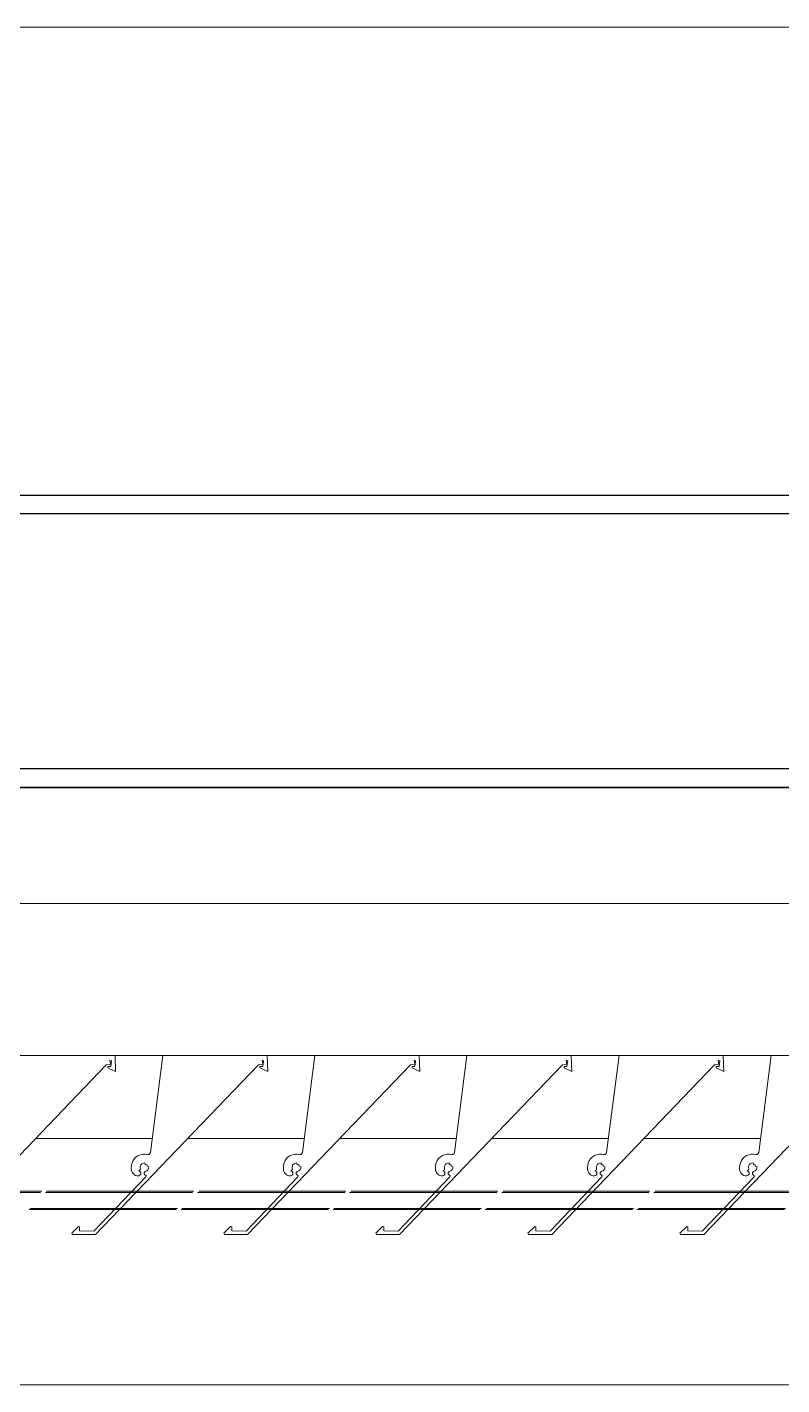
# Model space of a CAD drawing. Header units: millimetres. Extents: x -220592 to 404889, y -217665 to 38245.
# Drawn here: x 29338 to 29661, y -45008 to -44428 of the extents above; entities that cross this region are included whole.
import ezdxf

# ---------------------------------------------------------------- set-up
doc = ezdxf.new("R2010")
doc.units = ezdxf.units.MM
doc.linetypes.add('XKITLINE00', pattern=[0])
doc.layers.get('Defpoints').update_dxf_attribs({"color": 255})
for name, color, linetype in [('000 - 0_HIDE_OBJ_FRAMING_DEF_SUB_1', 1, 'Continuous'), ('000 - STRUCTURE_STEEL_FRAMING_SUB_COLOR_1', 2, 'Continuous'), ('000 - STRUCTURE_STEEL_FRAMING_SUB_COLOR_2', 1, 'Continuous'), ('000 - STRUCTURE_STEEL_FRAMING_WIPEOUT_', 250, 'Continuous')]:
    doc.layers.add(name, color=color, linetype=linetype)
doc.layers.add('Part', color=2, linetype='Continuous', lineweight=0)

# ---------------------------------------------------------------- blocks, each defined once
blk = doc.blocks.new('*A13889')
at = {"layer": 'Part', "linetype": 'XKITLINE00', "lineweight": 0}
for p, q in [((-157.388308, 67.320805), (-149.088308, 67.320805)), ((-156.428411, 65.820805), (-155.929659, 65.820805)), ((-155.778411, 65.820805), (-155.279659, 65.820805)), ((-155.128411, 65.820805), (-154.629659, 65.820805)), ((-154.478411, 65.820805), (-153.979659, 65.820805)), ((-153.828411, 65.820805), (-153.329659, 65.820805))]:
    blk.add_line(p, q, dxfattribs=at)
blk = doc.blocks.new('*A13900')
at = {"layer": 'Part', "linetype": 'XKITLINE00', "lineweight": 0}
for p, q in [((-153.284201, 66.175699), (-153.337231, 65.761693)), ((-152.838531, 66.175691), (-153.284201, 66.175699)), ((-152.857322, 66.138796), (-152.860226, 66.155812)), ((-152.860226, 66.155812), (-152.853653, 66.153776)), ((-152.856793, 66.128793), (-152.853653, 66.153776)), ((-152.835909, 66.108006), (-152.838531, 66.175691)), ((-153.572111, 65.410777), (-152.875865, 66.135899)), ((-152.875865, 66.135899), (-152.857322, 66.138796)), ((-152.868984, 66.128664), (-152.869396, 66.123541)), ((-152.869396, 66.123541), (-152.835909, 66.108006)), ((-152.856793, 66.128793), (-152.868984, 66.128664)), ((-153.397844, 65.742492), (-153.405231, 65.735396)), ((-153.389294, 65.748132), (-153.397844, 65.742492)), ((-153.379864, 65.75213), (-153.389294, 65.748132)), ((-153.369865, 65.754353), (-153.379864, 65.75213)), ((-153.359629, 65.754728), (-153.369865, 65.754353)), ((-153.349495, 65.753242), (-153.359629, 65.754728)), ((-153.343972, 65.753481), (-153.349495, 65.753242)), ((-153.339421, 65.756618), (-153.343972, 65.753481)), ((-153.337231, 65.761693), (-153.339421, 65.756618)), ((-153.418205, 65.707916), (-153.41899, 65.697703)), ((-153.41899, 65.697703), (-153.418892, 65.690904)), ((-153.418892, 65.690904), (-153.418256, 65.685176)), ((-153.418256, 65.685176), (-153.416537, 65.679675)), ((-153.415582, 65.717817), (-153.418205, 65.707916)), ((-153.411209, 65.727079), (-153.415582, 65.717817)), ((-153.405231, 65.735396), (-153.411209, 65.727079)), ((-153.387334, 65.683455), (-153.382353, 65.685485)), ((-153.381862, 65.680513), (-153.387334, 65.683455)), ((-153.382353, 65.685485), (-153.379946, 65.690296)), ((-153.380851, 65.696214), (-153.380507, 65.702714)), ((-153.379946, 65.690296), (-153.380851, 65.696214)), ((-153.380507, 65.702714), (-153.377909, 65.708682)), ((-153.377909, 65.708682), (-153.373387, 65.713364)), ((-153.373387, 65.713364), (-153.367513, 65.716166)), ((-153.367513, 65.716166), (-153.361029, 65.716735)), ((-153.361029, 65.716735), (-153.359923, 65.709029)), ((-153.352527, 65.683297), (-153.360101, 65.680183)), ((-153.359923, 65.709029), (-153.352863, 65.710199)), ((-153.352863, 65.710199), (-153.351919, 65.703034)), ((-153.347741, 65.687964), (-153.352527, 65.683297)), ((-153.351919, 65.703034), (-153.344528, 65.700712)), ((-153.344951, 65.69404), (-153.347741, 65.687964)), ((-153.344528, 65.700712), (-153.344951, 65.69404)), ((-153.357075, 65.656828), (-153.578477, 65.425812)), ((-153.416537, 65.679675), (-153.413797, 65.674605)), ((-153.413797, 65.674605), (-153.410139, 65.670151)), ((-153.410139, 65.670151), (-153.405696, 65.66648)), ((-153.405696, 65.66648), (-153.400633, 65.663726)), ((-153.400633, 65.663726), (-153.395137, 65.661991)), ((-153.395137, 65.661991), (-153.387367, 65.661495)), ((-153.387367, 65.661495), (-153.381893, 65.664135)), ((-153.381893, 65.664135), (-153.378656, 65.669279)), ((-153.378644, 65.675356), (-153.381862, 65.680513)), ((-153.378656, 65.669279), (-153.378644, 65.675356)), ((-153.364258, 65.676), (-153.364464, 65.670106)), ((-153.364464, 65.670106), (-153.36061, 65.665642)), ((-153.360101, 65.680183), (-153.364258, 65.676)), ((-153.36061, 65.665642), (-153.355983, 65.661987)), ((-153.355983, 65.661987), (-153.357075, 65.656828)), ((-153.644842, 65.44466), (-153.67373, 65.416011)), ((-153.67373, 65.416011), (-153.671262, 65.41133)), ((-153.671262, 65.41133), (-153.572111, 65.410777)), ((-153.639921, 65.443575), (-153.644842, 65.44466)), ((-153.639824, 65.426155), (-153.639921, 65.443575)), ((-153.578477, 65.425812), (-153.639824, 65.426155))]:
    blk.add_line(p, q, dxfattribs=at)
blk = doc.blocks.new('*A13901')
at = {"layer": 'Part', "linetype": 'XKITLINE00', "lineweight": 0}
for p, q in [((-153.934201, 66.175699), (-153.987231, 65.761693)), ((-153.488531, 66.175691), (-153.934201, 66.175699)), ((-153.507322, 66.138796), (-153.510226, 66.155812)), ((-153.510226, 66.155812), (-153.503653, 66.153776)), ((-153.506793, 66.128793), (-153.503653, 66.153776)), ((-153.485909, 66.108006), (-153.488531, 66.175691)), ((-154.222111, 65.410777), (-153.525865, 66.135899)), ((-153.525865, 66.135899), (-153.507322, 66.138796)), ((-153.518984, 66.128664), (-153.519396, 66.123541)), ((-153.519396, 66.123541), (-153.485909, 66.108006)), ((-153.506793, 66.128793), (-153.518984, 66.128664)), ((-154.047844, 65.742492), (-154.055231, 65.735396)), ((-154.039294, 65.748132), (-154.047844, 65.742492)), ((-154.029864, 65.75213), (-154.039294, 65.748132)), ((-154.019865, 65.754353), (-154.029864, 65.75213)), ((-154.009629, 65.754728), (-154.019865, 65.754353)), ((-153.999495, 65.753242), (-154.009629, 65.754728)), ((-153.993972, 65.753481), (-153.999495, 65.753242)), ((-153.989421, 65.756618), (-153.993972, 65.753481)), ((-153.987231, 65.761693), (-153.989421, 65.756618)), ((-154.068205, 65.707916), (-154.06899, 65.697703)), ((-154.06899, 65.697703), (-154.068892, 65.690904)), ((-154.068892, 65.690904), (-154.068256, 65.685176)), ((-154.068256, 65.685176), (-154.066537, 65.679675)), ((-154.065582, 65.717817), (-154.068205, 65.707916)), ((-154.061209, 65.727079), (-154.065582, 65.717817)), ((-154.055231, 65.735396), (-154.061209, 65.727079)), ((-154.037334, 65.683455), (-154.032353, 65.685485)), ((-154.031862, 65.680513), (-154.037334, 65.683455)), ((-154.032353, 65.685485), (-154.029946, 65.690296)), ((-154.030851, 65.696214), (-154.030507, 65.702714)), ((-154.029946, 65.690296), (-154.030851, 65.696214)), ((-154.030507, 65.702714), (-154.027909, 65.708682)), ((-154.027909, 65.708682), (-154.023387, 65.713364)), ((-154.023387, 65.713364), (-154.017513, 65.716166)), ((-154.017513, 65.716166), (-154.011029, 65.716735)), ((-154.011029, 65.716735), (-154.009923, 65.709029)), ((-154.002527, 65.683297), (-154.010101, 65.680183)), ((-154.009923, 65.709029), (-154.002863, 65.710199)), ((-154.002863, 65.710199), (-154.001919, 65.703034)), ((-153.997741, 65.687964), (-154.002527, 65.683297)), ((-154.001919, 65.703034), (-153.994528, 65.700712)), ((-153.994951, 65.69404), (-153.997741, 65.687964)), ((-153.994528, 65.700712), (-153.994951, 65.69404)), ((-154.007075, 65.656828), (-154.228477, 65.425812)), ((-154.066537, 65.679675), (-154.063797, 65.674605)), ((-154.063797, 65.674605), (-154.060139, 65.670151)), ((-154.060139, 65.670151), (-154.055696, 65.66648)), ((-154.055696, 65.66648), (-154.050633, 65.663726)), ((-154.050633, 65.663726), (-154.045137, 65.661991)), ((-154.045137, 65.661991), (-154.037367, 65.661495)), ((-154.037367, 65.661495), (-154.031893, 65.664135)), ((-154.031893, 65.664135), (-154.028656, 65.669279)), ((-154.028644, 65.675356), (-154.031862, 65.680513)), ((-154.028656, 65.669279), (-154.028644, 65.675356)), ((-154.014258, 65.676), (-154.014464, 65.670106)), ((-154.014464, 65.670106), (-154.01061, 65.665642)), ((-154.010101, 65.680183), (-154.014258, 65.676)), ((-154.01061, 65.665642), (-154.005983, 65.661987)), ((-154.005983, 65.661987), (-154.007075, 65.656828)), ((-154.294842, 65.44466), (-154.32373, 65.416011)), ((-154.32373, 65.416011), (-154.321262, 65.41133)), ((-154.321262, 65.41133), (-154.222111, 65.410777)), ((-154.289921, 65.443575), (-154.294842, 65.44466)), ((-154.289824, 65.426155), (-154.289921, 65.443575)), ((-154.228477, 65.425812), (-154.289824, 65.426155))]:
    blk.add_line(p, q, dxfattribs=at)
blk = doc.blocks.new('*A13902')
at = {"layer": 'Part', "linetype": 'XKITLINE00', "lineweight": 0}
for p, q in [((-154.584201, 66.175699), (-154.637231, 65.761693)), ((-154.138531, 66.175691), (-154.584201, 66.175699)), ((-154.157322, 66.138796), (-154.160226, 66.155812)), ((-154.160226, 66.155812), (-154.153653, 66.153776)), ((-154.156793, 66.128793), (-154.153653, 66.153776)), ((-154.135909, 66.108006), (-154.138531, 66.175691)), ((-154.872111, 65.410777), (-154.175865, 66.135899)), ((-154.175865, 66.135899), (-154.157322, 66.138796)), ((-154.168984, 66.128664), (-154.169396, 66.123541)), ((-154.169396, 66.123541), (-154.135909, 66.108006)), ((-154.156793, 66.128793), (-154.168984, 66.128664)), ((-154.697844, 65.742492), (-154.705231, 65.735396)), ((-154.689294, 65.748132), (-154.697844, 65.742492)), ((-154.679864, 65.75213), (-154.689294, 65.748132)), ((-154.669865, 65.754353), (-154.679864, 65.75213)), ((-154.659629, 65.754728), (-154.669865, 65.754353)), ((-154.649495, 65.753242), (-154.659629, 65.754728)), ((-154.643972, 65.753481), (-154.649495, 65.753242)), ((-154.639421, 65.756618), (-154.643972, 65.753481)), ((-154.637231, 65.761693), (-154.639421, 65.756618)), ((-154.718205, 65.707916), (-154.71899, 65.697703)), ((-154.71899, 65.697703), (-154.718892, 65.690904)), ((-154.718892, 65.690904), (-154.718256, 65.685176)), ((-154.718256, 65.685176), (-154.716537, 65.679675)), ((-154.715582, 65.717817), (-154.718205, 65.707916)), ((-154.711209, 65.727079), (-154.715582, 65.717817)), ((-154.705231, 65.735396), (-154.711209, 65.727079)), ((-154.687334, 65.683455), (-154.682353, 65.685485)), ((-154.681862, 65.680513), (-154.687334, 65.683455)), ((-154.682353, 65.685485), (-154.679946, 65.690296)), ((-154.680851, 65.696214), (-154.680507, 65.702714)), ((-154.679946, 65.690296), (-154.680851, 65.696214)), ((-154.680507, 65.702714), (-154.677909, 65.708682)), ((-154.677909, 65.708682), (-154.673387, 65.713364)), ((-154.673387, 65.713364), (-154.667513, 65.716166)), ((-154.667513, 65.716166), (-154.661029, 65.716735)), ((-154.661029, 65.716735), (-154.659923, 65.709029)), ((-154.652527, 65.683297), (-154.660101, 65.680183)), ((-154.659923, 65.709029), (-154.652863, 65.710199)), ((-154.652863, 65.710199), (-154.651919, 65.703034)), ((-154.647741, 65.687964), (-154.652527, 65.683297)), ((-154.651919, 65.703034), (-154.644528, 65.700712)), ((-154.644951, 65.69404), (-154.647741, 65.687964)), ((-154.644528, 65.700712), (-154.644951, 65.69404)), ((-154.657075, 65.656828), (-154.878477, 65.425812)), ((-154.716537, 65.679675), (-154.713797, 65.674605)), ((-154.713797, 65.674605), (-154.710139, 65.670151)), ((-154.710139, 65.670151), (-154.705696, 65.66648)), ((-154.705696, 65.66648), (-154.700633, 65.663726)), ((-154.700633, 65.663726), (-154.695137, 65.661991)), ((-154.695137, 65.661991), (-154.687367, 65.661495)), ((-154.687367, 65.661495), (-154.681893, 65.664135)), ((-154.681893, 65.664135), (-154.678656, 65.669279)), ((-154.678644, 65.675356), (-154.681862, 65.680513)), ((-154.678656, 65.669279), (-154.678644, 65.675356)), ((-154.664258, 65.676), (-154.664464, 65.670106)), ((-154.664464, 65.670106), (-154.66061, 65.665642)), ((-154.660101, 65.680183), (-154.664258, 65.676)), ((-154.66061, 65.665642), (-154.655983, 65.661987)), ((-154.655983, 65.661987), (-154.657075, 65.656828)), ((-154.944842, 65.44466), (-154.97373, 65.416011)), ((-154.97373, 65.416011), (-154.971262, 65.41133)), ((-154.971262, 65.41133), (-154.872111, 65.410777)), ((-154.939921, 65.443575), (-154.944842, 65.44466)), ((-154.939824, 65.426155), (-154.939921, 65.443575)), ((-154.878477, 65.425812), (-154.939824, 65.426155))]:
    blk.add_line(p, q, dxfattribs=at)
blk = doc.blocks.new('*A13903')
at = {"layer": 'Part', "linetype": 'XKITLINE00', "lineweight": 0}
for p, q in [((-155.234201, 66.175699), (-155.287231, 65.761693)), ((-154.788531, 66.175691), (-155.234201, 66.175699)), ((-154.807322, 66.138796), (-154.810226, 66.155812)), ((-154.810226, 66.155812), (-154.803653, 66.153776)), ((-154.806793, 66.128793), (-154.803653, 66.153776)), ((-154.785909, 66.108006), (-154.788531, 66.175691)), ((-155.522111, 65.410777), (-154.825865, 66.135899)), ((-154.825865, 66.135899), (-154.807322, 66.138796)), ((-154.818984, 66.128664), (-154.819396, 66.123541)), ((-154.819396, 66.123541), (-154.785909, 66.108006)), ((-154.806793, 66.128793), (-154.818984, 66.128664)), ((-155.347844, 65.742492), (-155.355231, 65.735396)), ((-155.339294, 65.748132), (-155.347844, 65.742492)), ((-155.329864, 65.75213), (-155.339294, 65.748132)), ((-155.319865, 65.754353), (-155.329864, 65.75213)), ((-155.309629, 65.754728), (-155.319865, 65.754353)), ((-155.299495, 65.753242), (-155.309629, 65.754728)), ((-155.293972, 65.753481), (-155.299495, 65.753242)), ((-155.289421, 65.756618), (-155.293972, 65.753481)), ((-155.287231, 65.761693), (-155.289421, 65.756618)), ((-155.368205, 65.707916), (-155.36899, 65.697703)), ((-155.36899, 65.697703), (-155.368892, 65.690904)), ((-155.368892, 65.690904), (-155.368256, 65.685176)), ((-155.368256, 65.685176), (-155.366537, 65.679675)), ((-155.365582, 65.717817), (-155.368205, 65.707916)), ((-155.361209, 65.727079), (-155.365582, 65.717817)), ((-155.355231, 65.735396), (-155.361209, 65.727079)), ((-155.337334, 65.683455), (-155.332353, 65.685485)), ((-155.331862, 65.680513), (-155.337334, 65.683455)), ((-155.332353, 65.685485), (-155.329946, 65.690296)), ((-155.330851, 65.696214), (-155.330507, 65.702714)), ((-155.329946, 65.690296), (-155.330851, 65.696214)), ((-155.330507, 65.702714), (-155.327909, 65.708682)), ((-155.327909, 65.708682), (-155.323387, 65.713364)), ((-155.323387, 65.713364), (-155.317513, 65.716166)), ((-155.317513, 65.716166), (-155.311029, 65.716735)), ((-155.311029, 65.716735), (-155.309923, 65.709029)), ((-155.302527, 65.683297), (-155.310101, 65.680183)), ((-155.309923, 65.709029), (-155.302863, 65.710199)), ((-155.302863, 65.710199), (-155.301919, 65.703034)), ((-155.297741, 65.687964), (-155.302527, 65.683297)), ((-155.301919, 65.703034), (-155.294528, 65.700712)), ((-155.294951, 65.69404), (-155.297741, 65.687964)), ((-155.294528, 65.700712), (-155.294951, 65.69404)), ((-155.307075, 65.656828), (-155.528477, 65.425812)), ((-155.366537, 65.679675), (-155.363797, 65.674605)), ((-155.363797, 65.674605), (-155.360139, 65.670151)), ((-155.360139, 65.670151), (-155.355696, 65.66648)), ((-155.355696, 65.66648), (-155.350633, 65.663726)), ((-155.350633, 65.663726), (-155.345137, 65.661991)), ((-155.345137, 65.661991), (-155.337367, 65.661495)), ((-155.337367, 65.661495), (-155.331893, 65.664135)), ((-155.331893, 65.664135), (-155.328656, 65.669279)), ((-155.328644, 65.675356), (-155.331862, 65.680513)), ((-155.328656, 65.669279), (-155.328644, 65.675356)), ((-155.314258, 65.676), (-155.314464, 65.670106)), ((-155.314464, 65.670106), (-155.31061, 65.665642)), ((-155.310101, 65.680183), (-155.314258, 65.676)), ((-155.31061, 65.665642), (-155.305983, 65.661987)), ((-155.305983, 65.661987), (-155.307075, 65.656828)), ((-155.594842, 65.44466), (-155.62373, 65.416011)), ((-155.62373, 65.416011), (-155.621262, 65.41133)), ((-155.621262, 65.41133), (-155.522111, 65.410777)), ((-155.589921, 65.443575), (-155.594842, 65.44466)), ((-155.589824, 65.426155), (-155.589921, 65.443575)), ((-155.528477, 65.425812), (-155.589824, 65.426155))]:
    blk.add_line(p, q, dxfattribs=at)
blk = doc.blocks.new('*A13904')
at = {"layer": 'Part', "linetype": 'XKITLINE00', "lineweight": 0}
for p, q in [((-155.884201, 66.175699), (-155.937231, 65.761693)), ((-155.438531, 66.175691), (-155.884201, 66.175699)), ((-155.457322, 66.138796), (-155.460226, 66.155812)), ((-155.460226, 66.155812), (-155.453653, 66.153776)), ((-155.456793, 66.128793), (-155.453653, 66.153776)), ((-155.435909, 66.108006), (-155.438531, 66.175691)), ((-156.172111, 65.410777), (-155.475865, 66.135899)), ((-155.475865, 66.135899), (-155.457322, 66.138796)), ((-155.468984, 66.128664), (-155.469396, 66.123541)), ((-155.469396, 66.123541), (-155.435909, 66.108006)), ((-155.456793, 66.128793), (-155.468984, 66.128664)), ((-155.997844, 65.742492), (-156.005231, 65.735396)), ((-155.989294, 65.748132), (-155.997844, 65.742492)), ((-155.979864, 65.75213), (-155.989294, 65.748132)), ((-155.969865, 65.754353), (-155.979864, 65.75213)), ((-155.959629, 65.754728), (-155.969865, 65.754353)), ((-155.949495, 65.753242), (-155.959629, 65.754728)), ((-155.943972, 65.753481), (-155.949495, 65.753242)), ((-155.939421, 65.756618), (-155.943972, 65.753481)), ((-155.937231, 65.761693), (-155.939421, 65.756618)), ((-156.018205, 65.707916), (-156.01899, 65.697703)), ((-156.01899, 65.697703), (-156.018892, 65.690904)), ((-156.018892, 65.690904), (-156.018256, 65.685176)), ((-156.018256, 65.685176), (-156.016537, 65.679675)), ((-156.015582, 65.717817), (-156.018205, 65.707916)), ((-156.011209, 65.727079), (-156.015582, 65.717817)), ((-156.005231, 65.735396), (-156.011209, 65.727079)), ((-155.987334, 65.683455), (-155.982353, 65.685485)), ((-155.981862, 65.680513), (-155.987334, 65.683455)), ((-155.982353, 65.685485), (-155.979946, 65.690296)), ((-155.980851, 65.696214), (-155.980507, 65.702714)), ((-155.979946, 65.690296), (-155.980851, 65.696214)), ((-155.980507, 65.702714), (-155.977909, 65.708682)), ((-155.977909, 65.708682), (-155.973387, 65.713364)), ((-155.973387, 65.713364), (-155.967513, 65.716166)), ((-155.967513, 65.716166), (-155.961029, 65.716735)), ((-155.961029, 65.716735), (-155.959923, 65.709029)), ((-155.952527, 65.683297), (-155.960101, 65.680183)), ((-155.959923, 65.709029), (-155.952863, 65.710199)), ((-155.952863, 65.710199), (-155.951919, 65.703034)), ((-155.947741, 65.687964), (-155.952527, 65.683297)), ((-155.951919, 65.703034), (-155.944528, 65.700712)), ((-155.944951, 65.69404), (-155.947741, 65.687964)), ((-155.944528, 65.700712), (-155.944951, 65.69404)), ((-155.957075, 65.656828), (-156.178477, 65.425812)), ((-156.016537, 65.679675), (-156.013797, 65.674605)), ((-156.013797, 65.674605), (-156.010139, 65.670151)), ((-156.010139, 65.670151), (-156.005696, 65.66648)), ((-156.005696, 65.66648), (-156.000633, 65.663726)), ((-156.000633, 65.663726), (-155.995137, 65.661991)), ((-155.995137, 65.661991), (-155.987367, 65.661495)), ((-155.987367, 65.661495), (-155.981893, 65.664135)), ((-155.981893, 65.664135), (-155.978656, 65.669279)), ((-155.978644, 65.675356), (-155.981862, 65.680513)), ((-155.978656, 65.669279), (-155.978644, 65.675356)), ((-155.964258, 65.676), (-155.964464, 65.670106)), ((-155.964464, 65.670106), (-155.96061, 65.665642)), ((-155.960101, 65.680183), (-155.964258, 65.676)), ((-155.96061, 65.665642), (-155.955983, 65.661987)), ((-155.955983, 65.661987), (-155.957075, 65.656828)), ((-156.244842, 65.44466), (-156.27373, 65.416011)), ((-156.27373, 65.416011), (-156.271262, 65.41133)), ((-156.271262, 65.41133), (-156.172111, 65.410777)), ((-156.239921, 65.443575), (-156.244842, 65.44466)), ((-156.239824, 65.426155), (-156.239921, 65.443575)), ((-156.178477, 65.425812), (-156.239824, 65.426155))]:
    blk.add_line(p, q, dxfattribs=at)
blk = doc.blocks.new('*A13905')
at = {"layer": 'Part', "linetype": 'XKITLINE00', "lineweight": 0}
for p, q in [((-156.534201, 66.175699), (-156.587231, 65.761693)), ((-156.088531, 66.175691), (-156.534201, 66.175699)), ((-156.107322, 66.138796), (-156.110226, 66.155812)), ((-156.110226, 66.155812), (-156.103653, 66.153776)), ((-156.106793, 66.128793), (-156.103653, 66.153776)), ((-156.085909, 66.108006), (-156.088531, 66.175691)), ((-156.822111, 65.410777), (-156.125865, 66.135899)), ((-156.125865, 66.135899), (-156.107322, 66.138796)), ((-156.118984, 66.128664), (-156.119396, 66.123541)), ((-156.119396, 66.123541), (-156.085909, 66.108006)), ((-156.106793, 66.128793), (-156.118984, 66.128664)), ((-156.647844, 65.742492), (-156.655231, 65.735396)), ((-156.639294, 65.748132), (-156.647844, 65.742492)), ((-156.629864, 65.75213), (-156.639294, 65.748132)), ((-156.619865, 65.754353), (-156.629864, 65.75213)), ((-156.609629, 65.754728), (-156.619865, 65.754353)), ((-156.599495, 65.753242), (-156.609629, 65.754728)), ((-156.593972, 65.753481), (-156.599495, 65.753242)), ((-156.589421, 65.756618), (-156.593972, 65.753481)), ((-156.587231, 65.761693), (-156.589421, 65.756618)), ((-156.668205, 65.707916), (-156.66899, 65.697703)), ((-156.66899, 65.697703), (-156.668892, 65.690904)), ((-156.668892, 65.690904), (-156.668256, 65.685176)), ((-156.668256, 65.685176), (-156.666537, 65.679675)), ((-156.665582, 65.717817), (-156.668205, 65.707916)), ((-156.661209, 65.727079), (-156.665582, 65.717817)), ((-156.655231, 65.735396), (-156.661209, 65.727079)), ((-156.637334, 65.683455), (-156.632353, 65.685485)), ((-156.631862, 65.680513), (-156.637334, 65.683455)), ((-156.632353, 65.685485), (-156.629946, 65.690296)), ((-156.630851, 65.696214), (-156.630507, 65.702714)), ((-156.629946, 65.690296), (-156.630851, 65.696214)), ((-156.630507, 65.702714), (-156.627909, 65.708682)), ((-156.627909, 65.708682), (-156.623387, 65.713364)), ((-156.623387, 65.713364), (-156.617513, 65.716166)), ((-156.617513, 65.716166), (-156.611029, 65.716735)), ((-156.611029, 65.716735), (-156.609923, 65.709029)), ((-156.602527, 65.683297), (-156.610101, 65.680183)), ((-156.609923, 65.709029), (-156.602863, 65.710199)), ((-156.602863, 65.710199), (-156.601919, 65.703034)), ((-156.597741, 65.687964), (-156.602527, 65.683297)), ((-156.601919, 65.703034), (-156.594528, 65.700712)), ((-156.594951, 65.69404), (-156.597741, 65.687964)), ((-156.594528, 65.700712), (-156.594951, 65.69404)), ((-156.607075, 65.656828), (-156.828477, 65.425812)), ((-156.666537, 65.679675), (-156.663797, 65.674605)), ((-156.663797, 65.674605), (-156.660139, 65.670151)), ((-156.660139, 65.670151), (-156.655696, 65.66648)), ((-156.655696, 65.66648), (-156.650633, 65.663726)), ((-156.650633, 65.663726), (-156.645137, 65.661991)), ((-156.645137, 65.661991), (-156.637367, 65.661495)), ((-156.637367, 65.661495), (-156.631893, 65.664135)), ((-156.631893, 65.664135), (-156.628656, 65.669279)), ((-156.628644, 65.675356), (-156.631862, 65.680513)), ((-156.628656, 65.669279), (-156.628644, 65.675356)), ((-156.614258, 65.676), (-156.614464, 65.670106)), ((-156.614464, 65.670106), (-156.61061, 65.665642)), ((-156.610101, 65.680183), (-156.614258, 65.676)), ((-156.61061, 65.665642), (-156.605983, 65.661987)), ((-156.605983, 65.661987), (-156.607075, 65.656828)), ((-156.894842, 65.44466), (-156.92373, 65.416011)), ((-156.92373, 65.416011), (-156.921262, 65.41133)), ((-156.921262, 65.41133), (-156.822111, 65.410777)), ((-156.889921, 65.443575), (-156.894842, 65.44466)), ((-156.889824, 65.426155), (-156.889921, 65.443575)), ((-156.828477, 65.425812), (-156.889824, 65.426155))]:
    blk.add_line(p, q, dxfattribs=at)
blk = doc.blocks.new('*A13927')
at = {"layer": 'Part', "linetype": 'XKITLINE00', "lineweight": 0}
for p, q in [((-159.838405, 66.825501), (-146.638519, 66.825501)), ((-156.088523, 66.175501), (-155.884226, 66.175501)), ((-155.438523, 66.175501), (-155.234226, 66.175501)), ((-154.788523, 66.175501), (-154.584226, 66.175501)), ((-154.138523, 66.175501), (-153.934226, 66.175501)), ((-153.488523, 66.175501), (-153.284226, 66.175501))]:
    blk.add_line(p, q, dxfattribs=at)
blk = doc.blocks.new('*A13531')
at = {"layer": '000 - 0_HIDE_OBJ_FRAMING_DEF_SUB_1', "linetype": 'XKITLINE00', "lineweight": 0}
for p, q in [((-138.563334, 70.570805), (-167.913334, 70.570805)), ((-135.563334, 67.570805), (-170.913334, 67.570805))]:
    blk.add_line(p, q, dxfattribs=at)
blk = doc.blocks.new('*A13928')
at = {"layer": '000 - 0_HIDE_OBJ_FRAMING_DEF_SUB_1', "linetype": 'XKITLINE00', "lineweight": 0}
for p, q in [((-155.999382, 65.590669), (-155.37048, 65.590669)), ((-155.994357, 65.595903), (-155.365465, 65.595903)), ((-155.349382, 65.590669), (-154.72048, 65.590669)), ((-155.344357, 65.595903), (-154.715465, 65.595903)), ((-154.699382, 65.590669), (-154.07048, 65.590669)), ((-154.694357, 65.595903), (-154.065465, 65.595903)), ((-154.049382, 65.590669), (-153.42048, 65.590669)), ((-154.044357, 65.595903), (-153.415465, 65.595903)), ((-153.399382, 65.590669), (-152.77048, 65.590669)), ((-153.394357, 65.595903), (-152.765465, 65.595903)), ((-152.749382, 65.590669), (-152.12048, 65.590669)), ((-152.744357, 65.595903), (-152.115465, 65.595903)), ((-155.419735, 65.517399), (-154.790702, 65.517399)), ((-155.414709, 65.522633), (-154.785686, 65.522633)), ((-154.769735, 65.517399), (-154.140702, 65.517399)), ((-154.764709, 65.522633), (-154.135686, 65.522633)), ((-154.119735, 65.517399), (-153.490702, 65.517399)), ((-154.114709, 65.522633), (-153.485686, 65.522633)), ((-153.469735, 65.517399), (-152.840702, 65.517399)), ((-153.464709, 65.522633), (-152.835686, 65.522633)), ((-152.819735, 65.517399), (-152.190702, 65.517399)), ((-152.814709, 65.522633), (-152.185686, 65.522633)), ((-157.702542, 64.768427), (-144.902542, 64.768427))]:
    blk.add_line(p, q, dxfattribs=at)
blk = doc.blocks.new('W-1-PP18-ST_20260402-011103_LOWER_PL')
at = {"layer": '000 - 0_HIDE_OBJ_FRAMING_DEF_SUB_1', "lineweight": 0, "xscale": 100, "yscale": 100, "zscale": 100}
for name in ['*A13531', '*A13928']:
    blk.add_blockref(name, (17759.3349, -35779.0805), dxfattribs=at)
blk = doc.blocks.new('*U17511')
blk.add_wipeout([(0, 0), (0, 125), (3584, 125), (3584, 0)]).dxf.layer = '000 - STRUCTURE_STEEL_FRAMING_WIPEOUT_'
at = {"layer": '000 - STRUCTURE_STEEL_FRAMING_SUB_COLOR_1'}
for points in [[(0, 125), (0, 117), (3584, 117), (3584, 125)], [(0, 0), (0, 8), (3584, 8), (3584, 0)]]:
    blk.add_lwpolyline(points, close=True, dxfattribs=at)
at = {"layer": '000 - STRUCTURE_STEEL_FRAMING_SUB_COLOR_2'}
blk.add_lwpolyline([(0, 0), (0, 125), (3584, 125), (3584, 0)], close=True, dxfattribs=at)
blk = doc.blocks.new('W-1-PP18-ST_20260402-014810LOPL_MAIN_ST')
at = {"rotation": 180}
blk.add_blockref('*U17511', (4228, -28922), dxfattribs=at)

msp = doc.modelspace()

# ---------------------------------------------------------------- block references
at = {"lineweight": 0, "xscale": 100, "yscale": 100, "zscale": 100}
for name in ['*A13889', '*A13927', '*A13905', '*A13904', '*A13903', '*A13902', '*A13901', '*A13900']:
    msp.add_blockref(name, (44984.4833, -51484.8507), dxfattribs=at)

# ---------------------------------------------------------------- next in the draw order: block references
at = {"layer": 'Defpoints'}
msp.add_blockref('W-1-PP18-ST_20260402-011103_LOWER_PL', (27121.4984, -15705.7702), dxfattribs=at)

# ---------------------------------------------------------------- next in the draw order: block references
msp.add_blockref('W-1-PP18-ST_20260402-014810LOPL_MAIN_ST', (27121.4984, -15705.7702), dxfattribs=at)

doc.saveas('drawing.dxf')
